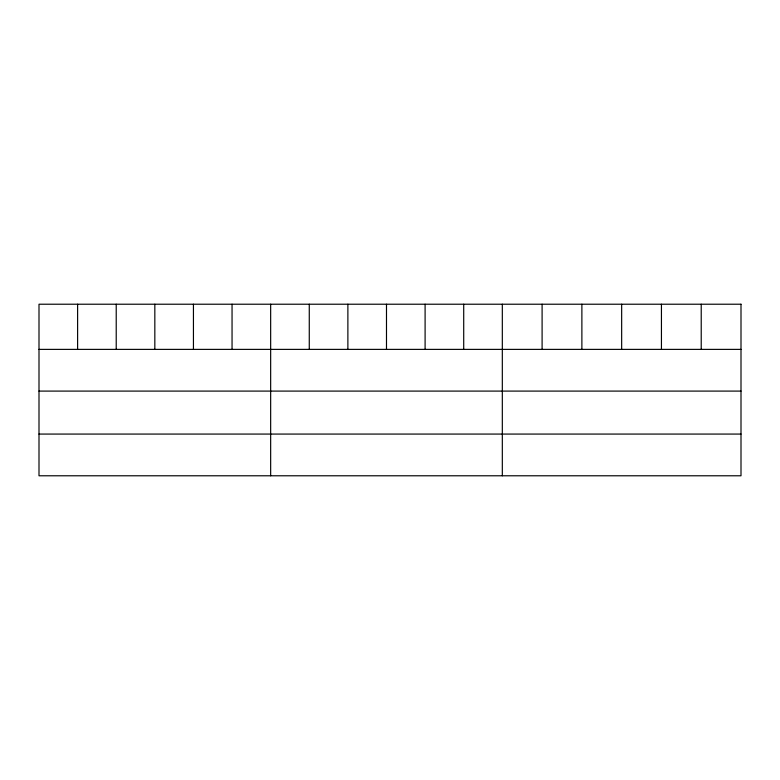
<?xml version="1.0" encoding="UTF-8"?>
<svg xmlns="http://www.w3.org/2000/svg" width="780" height="780" viewBox="0 0 780 780"><rect width="100%" height="100%" fill="white"/><g stroke="black" fill="none" stroke-linecap="round" stroke-linejoin="round"><path stroke-width="1.17" d="M39 349.381L741 349.381M39 391.092L741 391.092M39 434.07L741 434.07M701.22 304.219L701.22 349.381M661.44 304.219L661.44 349.381M621.66 304.219L621.66 349.381M581.88 304.219L581.88 349.381M542.1 304.219L542.1 349.381M502.32 304.219L502.32 475.781M463.71 304.219L463.71 349.381M425.1 304.219L425.1 349.381M386.49 304.219L386.49 349.381M347.88 304.219L347.88 349.381M309.27 304.219L309.27 349.381M270.66 304.219L270.66 475.781M232.05 304.219L232.05 349.381M193.44 304.219L193.44 349.381M154.83 304.219L154.83 349.381M116.22 304.219L116.22 349.381M77.61 304.219L77.61 349.381M741 304.219L39 304.219L39 475.781L741 475.781L741 304.219"/></g></svg>
